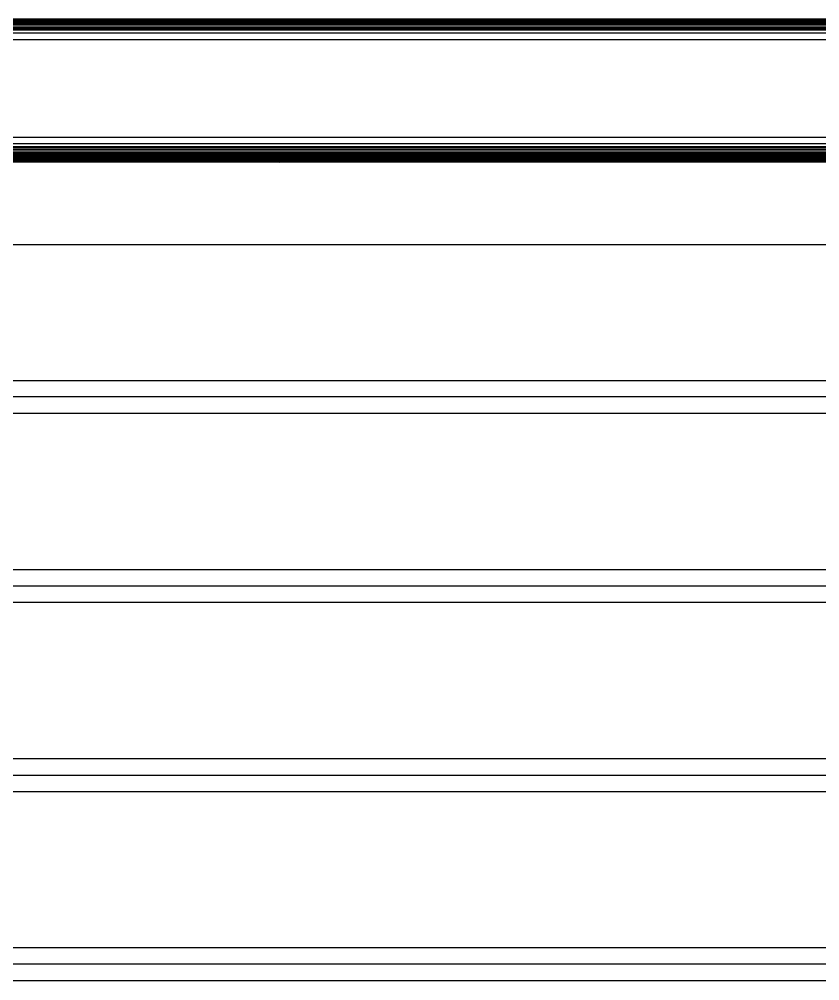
# Model space of a CAD drawing. Header units: inches. Extents: x 17 to 4615, y 5 to 3256.
# Drawn here: x 1300.8 to 1542.2, y 1149.8 to 1439.7 of the extents above; entities that cross this region are included whole.
import ezdxf

# ---------------------------------------------------------------- set-up
doc = ezdxf.new("R2010")
doc.units = ezdxf.units.IN
doc.header["$MEASUREMENT"] = 0

msp = doc.modelspace()

# ---------------------------------------------------------------- linework, layer by layer
for p, q in [((1695.73, 1439.67), (695.73, 1439.67)), ((1660.93, 1439.62), (730.53, 1439.62)), ((730.78, 1439.59), (1660.69, 1439.59)), ((1660.15, 1439.53), (731.32, 1439.53)), ((732.19, 1439.31), (1659.28, 1439.31)), ((1659.09, 1439.25), (732.37, 1439.25)), ((733.14, 1438.88), (1658.32, 1438.88)), ((1658.25, 1438.83), (733.22, 1438.83)), ((1658.19, 1438.79), (733.28, 1438.79)), ((733.37, 1438.73), (1658.14, 1438.76)), ((1658.09, 1438.73), (733.37, 1438.73)), ((733.8, 1438.45), (1657.66, 1438.45)), ((734.1, 1438.16), (1657.37, 1438.16)), ((1657.29, 1438.09), (734.17, 1438.09)), ((1657.25, 1438.04), (734.17, 1438.09)), ((734.29, 1437.97), (1657.18, 1437.97)), ((699.02, 1435.53), (1692.45, 1435.53)), ((1656.64, 1437.29), (734.83, 1437.29)), ((1656.61, 1437.25), (734.85, 1437.25)), ((1656.5, 1437.07), (734.97, 1437.07)), ((1656.46, 1437.02), (735, 1437.02)), ((1656.39, 1436.89), (735.08, 1436.89)), ((735.12, 1436.83), (1656.35, 1436.83)), ((1656.2, 1436.53), (735.27, 1436.53)), ((735.29, 1436.46), (1656.17, 1436.46)), ((700.93, 1433.61), (1690.53, 1433.61)), ((1660.93, 1404.01), (730.53, 1404.01)), ((1659.02, 1402.1), (732.45, 1402.1)), ((1635.73, 1401.17), (755.73, 1401.17)), ((755.73, 1401.13), (1635.73, 1401.13)), ((755.73, 1400.53), (1635.73, 1400.53)), ((1635.73, 1400.46), (755.73, 1400.46)), ((1635.73, 1400.41), (755.73, 1400.41)), ((755.73, 1400.34), (1635.73, 1400.34)), ((738.45, 1398.53), (1635.73, 1398.59)), ((1635.73, 1398.56), (738.45, 1398.53)), ((1635.73, 1399.62), (755.73, 1399.62)), ((1635.73, 1399.51), (755.73, 1399.51)), ((1635.73, 1399.48), (755.73, 1399.48)), ((755.73, 1399.31), (1635.73, 1399.31)), ((1635.73, 1399.28), (755.73, 1399.28)), ((1635.73, 1399.25), (755.73, 1399.25)), ((1635.73, 1399.18), (755.73, 1399.18)), ((1635.73, 1398.91), (755.73, 1398.91)), ((755.73, 1398.71), (1635.73, 1398.77)), ((755.73, 1398.71), (1635.73, 1398.71)), ((755.73, 1398.48), (1635.73, 1398.48)), ((755.73, 1398.44), (1635.73, 1398.44)), ((1635.73, 1398.33), (755.73, 1398.33)), ((1635.73, 1398.29), (755.73, 1398.29)), ((755.73, 1398.2), (1635.73, 1398.2)), ((1635.73, 1398.17), (755.73, 1398.17)), ((1635.73, 1397.31), (755.73, 1397.31)), ((755.73, 1397.28), (1635.73, 1397.28)), ((843.39, 1397.81), (1369.94, 1397.84)), ((1635.73, 1399.62), (894.42, 1399.65)), ((908.45, 1397.75), (1635.73, 1397.75)), ((1510.87, 1397.64), (948.07, 1397.72)), ((1635.73, 1397.72), (948.07, 1397.72)), ((1510.87, 1397.64), (981.85, 1397.68)), ((1346.65, 1398.8), (1045.82, 1398.8)), ((1452.46, 1397.61), (1057.23, 1397.61)), ((1452.46, 1397.61), (1196.23, 1397.48)), ((1229.46, 1398.68), (1369.97, 1398.67)), ((1287.69, 1397.48), (1306.57, 1397.49)), ((1369.97, 1398.67), (1291.06, 1398.65)), ((1306.57, 1397.49), (1492.69, 1397.61)), ((1393.31, 1397.49), (1306.57, 1397.49)), ((1346.65, 1398.8), (1635.73, 1398.82)), ((1635.73, 1398.77), (1346.65, 1398.8)), ((1369.94, 1397.84), (1635.73, 1397.8)), ((1635.73, 1397.84), (1369.94, 1397.84)), ((1369.97, 1398.67), (1635.73, 1398.68)), ((1635.73, 1398.65), (1369.97, 1398.67)), ((1492.69, 1397.61), (1393.31, 1397.49)), ((1470.61, 1397.48), (1393.31, 1397.49)), ((1492.69, 1397.61), (1452.46, 1397.61)), ((1470.61, 1397.48), (1480.05, 1397.49)), ((1573.15, 1397.61), (1480.05, 1397.49)), ((1635.73, 1397.49), (1480.05, 1397.49)), ((1635.73, 1397.46), (1480.05, 1397.49)), ((1532.92, 1397.61), (1492.69, 1397.61)), ((1539.42, 1397.64), (1510.87, 1397.64)), ((1539.42, 1397.64), (1532.92, 1397.61)), ((1567.97, 1397.64), (1539.42, 1397.64)), ((755.73, 1397.11), (1635.73, 1397.11)), ((755.73, 1397.07), (1635.73, 1397.07)), ((755.73, 1397.04), (1635.73, 1397.01)), ((1635.73, 1397.01), (1196.23, 1396.61)), ((1379.15, 1396.61), (1196.23, 1396.61)), ((1379.15, 1396.61), (1635.73, 1397.01)), ((1653.53, 1396.61), (1379.15, 1396.61)), ((761.73, 1371.81), (1630.73, 1371.81)), ((761.73, 1330.81), (1630.73, 1330.81)), ((1630.73, 1325.82), (761.73, 1325.82)), ((1630.73, 1320.81), (761.73, 1320.81)), ((761.73, 1273.81), (1630.73, 1273.81)), ((761.73, 1268.82), (1630.73, 1268.82)), ((1630.73, 1263.81), (761.73, 1263.81)), ((761.73, 1216.81), (1630.73, 1216.81)), ((761.73, 1211.82), (1630.73, 1211.82)), ((1630.73, 1206.81), (761.73, 1206.81)), ((761.73, 1159.81), (1630.73, 1159.81)), ((1630.73, 1154.82), (761.73, 1154.82)), ((1630.73, 1149.81), (761.73, 1149.81))]:
    msp.add_line(p, q)

doc.saveas('drawing.dxf')
